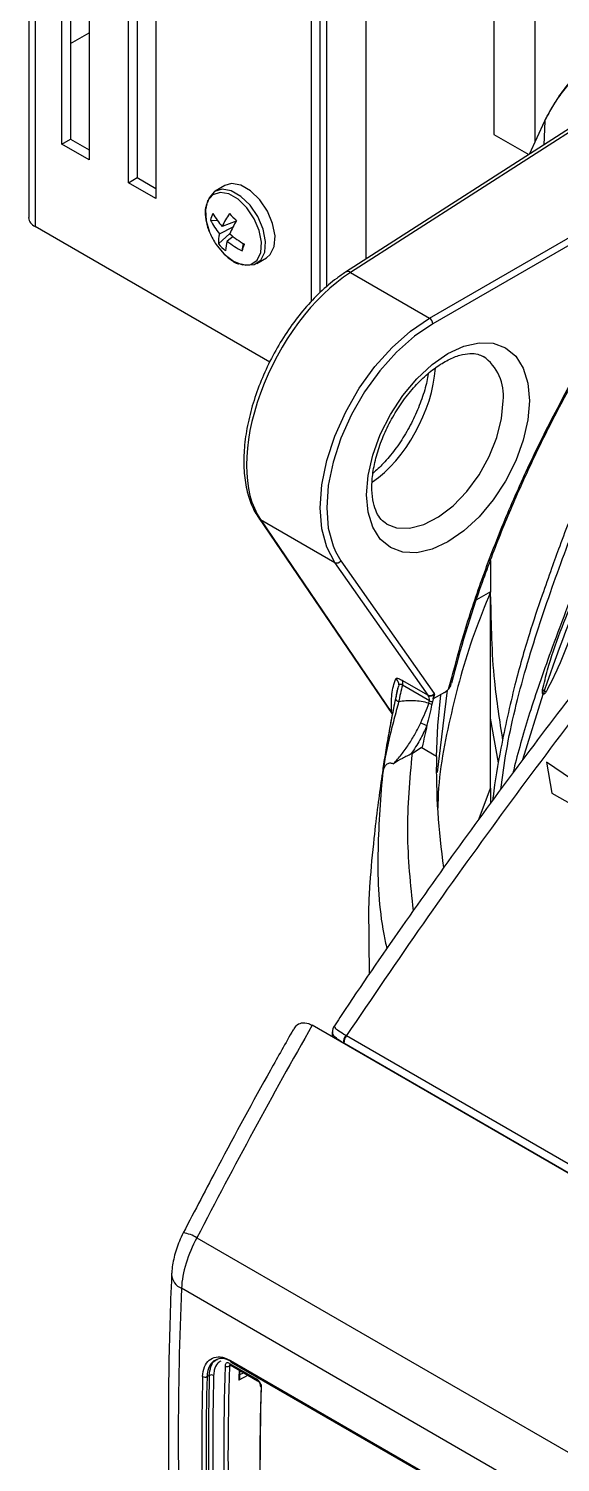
# Model space of a CAD drawing. Extents: x 9.3 to 87.2, y 0.6 to 68.8.
# Drawn here: x 10.03 to 11.748, y 2.979 to 7.61 of the extents above; entities that cross this region are included whole.
import ezdxf

# ---------------------------------------------------------------- set-up
doc = ezdxf.new("R2010")
doc.units = 0
doc.header["$MEASUREMENT"] = 0
doc.layers.add('OBJECT', color=7, linetype='CONTINUOUS')

msp = doc.modelspace()

# ---------------------------------------------------------------- linework, layer by layer
at = {"layer": 'OBJECT'}
for p, q in [((10.0301, 12.5315), (10.0301, 6.9994)), ((10.0506, 12.5029), (10.0506, 6.9709)), ((10.9716, 11.9018), (10.9716, 6.7574)), ((10.9433, 11.8855), (10.9433, 6.7275)), ((10.9928, 11.8406), (10.9928, 6.7756)), ((11.1201, 11.8406), (11.1201, 6.8653)), ((11.5338, 11.4964), (11.5338, 7.268)), ((11.666, 11.42), (11.666, 7.2417)), ((10.1372, 7.2368), (10.1372, 8.0534)), ((10.1655, 8.0371), (10.1655, 7.2532)), ((10.2256, 8.0024), (10.2256, 7.1858)), ((10.3529, 7.1123), (10.3529, 7.9289)), ((10.3812, 7.9126), (10.3812, 7.1287)), ((10.4413, 7.8779), (10.4413, 7.0613)), ((10.1655, 7.5617), (10.2256, 7.5964)), ((12.2363, 7.581), (11.0541, 6.823)), ((12.2525, 7.5802), (11.0703, 6.8223)), ((11.6489, 7.2044), (11.698, 7.3117)), ((11.6981, 7.3118), (11.695, 7.2339)), ((10.1372, 7.2368), (10.1655, 7.2532)), ((10.2256, 7.1858), (10.1372, 7.2368)), ((10.1655, 7.2532), (10.2256, 7.2185)), ((11.5338, 7.268), (11.6466, 7.2029)), ((11.3257, 6.6748), (12.1983, 7.1786)), ((12.202, 7.1562), (11.3363, 6.6565)), ((10.3529, 7.1123), (10.3812, 7.1287)), ((10.4413, 7.0613), (10.3529, 7.1123)), ((10.3812, 7.1287), (10.4413, 7.094)), ((10.6637, 7.1031), (10.633, 7.0854)), ((10.8096, 6.5327), (10.0506, 6.9709)), ((10.6178, 6.9912), (10.6401, 6.9901)), ((10.6437, 6.9148), (10.6807, 6.9484)), ((10.6472, 6.9475), (10.6907, 6.9698)), ((10.7005, 6.9879), (10.6556, 6.9709)), ((10.6984, 6.9871), (10.7, 6.987)), ((10.6395, 6.9078), (10.6623, 6.8812)), ((10.6905, 6.9386), (10.6718, 6.9236)), ((10.7198, 6.8918), (10.7241, 6.9158)), ((10.768, 6.8516), (10.7987, 6.8693)), ((11.0703, 6.8223), (11.3257, 6.6748)), ((10.7728, 6.0304), (11.2056, 5.3943)), ((10.7792, 6.0244), (11.0195, 5.8857)), ((10.7792, 6.0244), (11.2032, 5.4014)), ((11.3208, 5.457), (11.0195, 5.8857)), ((11.0216, 5.9214), (11.0393, 5.891)), ((11.0393, 5.891), (11.3406, 5.4623)), ((11.5229, 5.892), (11.5229, 5.7904)), ((11.5229, 5.7904), (11.4777, 5.7652)), ((11.5229, 5.1569), (11.5229, 5.7904)), ((11.3872, 5.4764), (11.3977, 5.5142)), ((11.2366, 5.5056), (11.3208, 5.457)), ((11.3255, 5.4391), (11.238, 5.4896)), ((11.3744, 5.4659), (11.3379, 5.4448)), ((11.3516, 5.2073), (11.3841, 5.4735)), ((11.3379, 5.4448), (11.3408, 5.462)), ((11.3379, 5.4448), (11.3379, 5.4448)), ((11.3418, 5.4602), (11.3418, 5.4602)), ((11.6275, 5.249), (11.6926, 5.46)), ((11.5487, 5.2383), (11.5229, 5.3822)), ((11.2705, 5.27), (11.2987, 5.2875)), ((11.2987, 5.2875), (11.3021, 5.2894)), ((11.348, 5.2591), (11.2987, 5.2875)), ((11.7844, 5.1852), (11.7042, 5.2405)), ((11.7042, 5.2405), (11.7212, 5.1408)), ((11.4866, 5.0582), (11.5229, 5.1569)), ((11.5229, 5.1569), (11.5229, 5.1074)), ((11.7212, 5.1408), (11.7875, 5.1025)), ((11.1281, 4.7723), (11.1306, 4.5545)), ((12.6557, 3.4039), (10.9464, 4.3906)), ((11.0109, 4.3693), (11.0109, 4.3534)), ((11.0553, 4.3589), (11.0575, 4.3577)), ((11.0575, 4.3577), (12.5767, 3.4807)), ((11.0485, 4.3325), (11.0469, 4.3334)), ((11.0469, 4.3334), (11.0469, 4.3327)), ((12.5677, 3.4555), (11.0485, 4.3325)), ((10.5736, 3.7042), (12.1964, 2.7674)), ((12.1407, 2.6077), (10.524, 3.541)), ((10.6838, 3.2922), (10.6788, 3.2896)), ((10.6794, 3.2984), (10.7679, 3.2473)), ((10.6815, 3.2935), (10.77, 3.2425)), ((10.6824, 3.3079), (11.9707, 2.5642)), ((10.6845, 3.303), (11.9728, 2.5593)), ((10.6139, 3.2598), (10.6064, 3.2556)), ((10.7394, 3.2601), (10.7095, 3.2444)), ((10.7129, 3.2622), (10.7249, 3.2685))]:
    msp.add_line(p, q, dxfattribs=at)
at = {"layer": 'OBJECT', "flags": 128}
for points in [[(10.7167, 6.8505), (10.7315, 6.8464), (10.7591, 6.8477), (10.7804, 6.8621), (10.7931, 6.888), (10.7957, 6.9227), (10.788, 6.9623), (10.7708, 7.0026), (10.746, 7.0392), (10.7163, 7.0681), (10.6848, 7.0863), (10.6551, 7.0917), (10.6303, 7.0837), (10.6131, 7.0633), (10.6079, 7.0486)], [(10.7987, 6.8693), (10.8111, 6.8798), (10.8237, 6.9057), (10.8263, 6.9404), (10.8186, 6.98), (10.8015, 7.0203), (10.7767, 7.0569), (10.7469, 7.0859), (10.7155, 7.104), (10.6858, 7.1094), (10.6637, 7.1031)], [(10.6623, 6.8812), (10.6919, 6.8584), (10.7214, 6.847), (10.7478, 6.8483), (10.7681, 6.862), (10.7801, 6.8867), (10.7826, 6.9198), (10.7753, 6.9576), (10.7589, 6.996), (10.7353, 7.0309), (10.7069, 7.0586), (10.6769, 7.0759), (10.6486, 7.081), (10.6249, 7.0734), (10.6085, 7.0539), (10.6012, 7.0246), (10.6036, 6.9887), (10.6146, 6.9526)], [(10.6146, 6.9526), (10.6157, 6.9501), (10.6175, 6.946)], [(11.0195, 5.8857), (10.9934, 5.9351), (10.9775, 5.9947), (10.9721, 6.0625), (10.9775, 6.1365), (10.9934, 6.2144), (11.0195, 6.2939), (11.0548, 6.3726), (11.0984, 6.4481), (11.1489, 6.5181), (11.2048, 6.5804), (11.2643, 6.6332), (11.3257, 6.6748)], [(11.3363, 6.6565), (11.2767, 6.6161), (11.219, 6.5649), (11.1648, 6.5044), (11.1158, 6.4366), (11.0736, 6.3633), (11.0393, 6.287), (11.014, 6.2099), (10.9986, 6.1342), (10.9933, 6.0625), (10.9986, 5.9967), (11.014, 5.939), (11.0216, 5.9214)], [(11.6487, 6.4081), (11.6436, 6.3459), (11.6286, 6.2802), (11.6043, 6.2135), (11.5715, 6.1485), (11.5316, 6.0876), (11.4861, 6.0332), (11.4367, 5.9874), (11.3853, 5.9519), (11.3339, 5.9281), (11.2845, 5.9169), (11.2389, 5.9187), (11.199, 5.9335), (11.1663, 5.9607), (11.1419, 5.9992), (11.1269, 6.0476), (11.1219, 6.104), (11.1269, 6.1663), (11.1419, 6.232), (11.1663, 6.2986), (11.199, 6.3636), (11.2389, 6.4245), (11.2845, 6.4789), (11.3339, 6.5247), (11.3853, 6.5602), (11.4367, 6.584), (11.4861, 6.5953), (11.5316, 6.5934), (11.5715, 6.5787), (11.6043, 6.5515), (11.6286, 6.5129), (11.6436, 6.4645), (11.6487, 6.4081)], [(11.1881, 6.0091), (11.2188, 5.9978), (11.2611, 5.9963), (11.3071, 6.0081), (11.3548, 6.0327), (11.402, 6.0688), (11.4464, 6.1149), (11.4859, 6.1687), (11.5188, 6.2277), (11.5434, 6.2892), (11.5587, 6.3503), (11.5638, 6.4081)], [(10.7728, 6.0304), (10.7755, 6.0272), (10.7792, 6.0244)], [(11.348, 5.2591), (11.3525, 5.3588), (11.362, 5.4585), (11.3621, 5.4588)]]:
    msp.add_lwpolyline(points, dxfattribs=at)
at = {"layer": 'OBJECT'}
for centre, radius, start, end in [((10.0651, 7.0029), 0.0352, 185.6954, 245.6247), ((10.7171, 6.9679), 0.1021, 153.6898, 166.7824), ((10.8159, 7.1167), 0.2166, 208.5673, 222.2828), ((10.9051, 6.8588), 0.2735, 145.826, 155.7864), ((11.2786, 7.6052), 0.8433, 224.6653, 226.8375), ((10.7945, 7.0783), 0.197, 206.2467, 221.6178), ((10.7342, 6.9217), 0.0907, 163.532, 184.37), ((11.0383, 6.795), 0.3891, 149.9017, 156.9944), ((10.8782, 7.1788), 0.3048, 229.4943, 240.4107), ((10.8187, 7.0368), 0.2208, 204.276, 215.7186), ((10.7817, 7.0335), 0.182, 220.7128, 230.7903), ((10.7751, 6.8906), 0.1085, 162.3265, 178.9942), ((10.8362, 7.1204), 0.2565, 230.1141, 243.0018), ((10.0354, 7.1501), 0.7315, 339.3246, 341.1476), ((11.0616, 6.8089), 0.016, 56.7892, 117.816), ((11.3133, 6.6554), 0.0231, 2.6058, 57.3935), ((11.4103, 6.4248), 0.1544, 353.7972, 55.0628), ((17.744, 3.4007), 6.3922, 152.78177, 161.09787), ((11.0261, 5.9006), 0.0163, 246.0291, 323.9741), ((11.7392, 5.5458), 0.0857, 235.8817, 240.1333), ((15.2725, 4.2525), 3.778, 161.177, 161.3598), ((11.7561, 5.5751), 0.1196, 240.0859, 243.4904), ((11.3274, 5.4719), 0.0163, 246.0284, 323.9748), ((11.3119, 5.4508), 0.0108, 26.7118, 35.0033), ((11.3287, 5.4714), 0.0173, 245.5611, 319.4628), ((11.3407, 5.4623), 0.0356, 241.0065, 258.3564), ((11.3429, 5.4705), 0.0359, 240.9935, 258.1763), ((11.3264, 5.4524), 0.0173, 26.7041, 35.0024), ((11.3342, 5.4303), 0.0726, 239.1993, 256.5848), ((11.0914, 4.3328), 0.0445, 144.1156, 179.2369), ((11.0938, 4.3306), 0.0453, 143.1492, 177.5626), ((10.5145, 3.6103), 0.111, 57.7712, 82.0432), ((10.5441, 3.5892), 0.0522, 184.1379, 247.3119), ((10.6722, 3.3041), 0.0159, 242.3756, 294.6973), ((10.6845, 3.2977), 0.00511, 171.6819, 234.2034), ((10.6873, 3.3071), 0.00498, 170.3897, 235.1881), ((10.5997, 3.27), 0.0158, 242.4241, 295.0633), ((10.6206, 3.2455), 0.0158, 62.4259, 115.0595), ((10.7729, 3.2466), 0.00508, 171.588, 235.2909), ((10.7834, 3.2269), 0.0047, 182.6961, 247.9177)]:
    msp.add_arc(centre, radius, start, end, dxfattribs=at)
for centre, major_axis, ratio, start_param, end_param in [((11.0703, 6.414), (0.2323, 0.4431), 0.548303, 0.763013, 2.857408), ((11.138, 6.3988), (0.1424, 0.2785), 0.540319, 3.913123, 5.389056), ((17.3476, 5.3378), (5.9989, 0.188), 0.597073, 3.1111, 3.211534), ((14.9843, 0.8438), (4.3386, 9.17), 0.514822, 1.424461, 1.501809), ((10.6837, 3.6332), (0.1102, 0.2134), 0.543411, 1.518354, 2.27326), ((16.9254, 7.6208), (4.3387, 9.1702), 0.514822, 2.256716, 2.371324), ((17.9195, 7.0469), (5.1787, 8.6605), 0.587359, 2.330232, 2.400049), ((17.9264, 7.0428), (5.1737, 8.6519), 0.587369, 2.330241, 2.400058), ((17.8701, 7.0754), (5.1941, 8.6863), 0.587359, 2.336353, 2.393928), ((17.8771, 7.0713), (5.1891, 8.6776), 0.587369, 2.336363, 2.393937), ((17.8773, 7.0714), (5.184, 8.669), 0.587369, 2.336334, 2.393966), ((17.8843, 7.0672), (5.179, 8.6604), 0.587379, 2.336343, 2.393975), ((17.9264, 7.0428), (5.1506, 8.6133), 0.587369, 2.33378, 2.337696), ((17.2811, 7.4147), (4.4271, 9.0755), 0.525016, 2.28456, 2.354387), ((17.2888, 7.411), (4.4321, 9.0842), 0.525069, 2.28459, 2.354417)]:
    msp.add_ellipse(centre, major_axis=major_axis, ratio=ratio, start_param=start_param, end_param=end_param, dxfattribs=at)
for points, knots in [([(11.6981, 7.3118), (11.7001, 7.3158), (11.7022, 7.32), (11.7065, 7.3281), (11.7086, 7.3322), (11.7153, 7.3442), (11.72, 7.352), (11.7344, 7.3753), (11.7447, 7.3904), (11.7665, 7.4196), (11.7781, 7.4338), (11.8017, 7.4607), (11.8138, 7.4735), (11.8387, 7.4978), (11.8514, 7.5093), (11.8773, 7.5313), (11.8906, 7.5417), (11.9171, 7.5612), (11.9305, 7.5703), (11.9506, 7.583), (11.9573, 7.5871), (11.9674, 7.593), (11.9708, 7.595), (11.9776, 7.5988), (11.981, 7.6007), (11.9844, 7.6025)], [0, 0, 0, 0, 0.03125, 0.03125, 0.0625, 0.0625, 0.125, 0.125, 0.25, 0.25, 0.375, 0.375, 0.5, 0.5, 0.625, 0.625, 0.75, 0.75, 0.875, 0.875, 0.9375, 0.9375, 0.96875, 0.96875, 1, 1, 1, 1]), ([(11.9735, 7.6014), (11.9572, 7.5917), (11.9214, 7.5704), (11.8682, 7.529), (11.8163, 7.4807), (11.771, 7.4291), (11.7344, 7.3794), (11.7158, 7.3456), (11.7078, 7.3312)], [0, 0, 0, 0, 0.165889, 0.364269, 0.549031, 0.71959, 0.88034, 1, 1, 1, 1]), ([(11.7078, 7.3312), (11.7058, 7.3279), (11.7022, 7.3218), (11.6992, 7.3154), (11.6978, 7.3125)], [0, 0, 0, 0, 0.545327, 1, 1, 1, 1]), ([(12.3062, 7.1062), (12.2603, 7.0251), (12.1678, 6.8615), (12.0423, 6.6189), (11.9321, 6.3941), (11.8475, 6.1976), (11.7884, 6.0499), (11.7479, 5.9426), (11.7183, 5.8613), (11.6851, 5.7672), (11.643, 5.6417), (11.5961, 5.4761), (11.5582, 5.3003), (11.5358, 5.1757), (11.5301, 5.1205), (11.5297, 5.1166)], [0, 0, 0, 0, 0.126163, 0.254431, 0.370519, 0.466406, 0.54762, 0.590111, 0.625541, 0.667972, 0.729574, 0.811165, 0.91362, 0.993848, 1, 1, 1, 1]), ([(11.5557, 5.1518), (11.5613, 5.1933), (11.5787, 5.3213), (11.6333, 5.5411), (11.7187, 5.8007), (11.8108, 6.0467), (11.91, 6.2865), (12.0165, 6.5133), (12.1256, 6.7246), (12.2264, 6.9142), (12.2939, 7.0328), (12.3266, 7.0902)], [0, 0, 0, 0, 0.0660325, 0.203268, 0.3355705, 0.4608197, 0.5773689, 0.7016421, 0.8106516, 0.9082543, 1, 1, 1, 1]), ([(10.6045, 7.042), (10.6031, 7.0371), (10.5989, 7.0222), (10.6024, 6.9921), (10.6079, 6.9659), (10.6145, 6.9532), (10.6148, 6.9526)], [0, 0, 0, 0, 0.193203, 0.5827421, 0.9802382, 1, 1, 1, 1]), ([(10.6625, 6.881), (10.6674, 6.8766), (10.6819, 6.8637), (10.6982, 6.8521), (10.709, 6.85), (10.7094, 6.8499)], [0, 0, 0, 0, 0.332701, 0.971546, 1, 1, 1, 1]), ([(11.0541, 6.823), (11.0446, 6.8166), (11.017, 6.798), (10.9722, 6.7598), (10.9215, 6.7064), (10.8746, 6.6457), (10.8325, 6.5795), (10.7961, 6.5092), (10.7665, 6.4367), (10.7442, 6.3635), (10.7299, 6.2916), (10.7241, 6.2224), (10.727, 6.1576), (10.7389, 6.0989), (10.7556, 6.0573), (10.7689, 6.0365), (10.7728, 6.0304)], [0, 0, 0, 0, 0.04087, 0.11827, 0.195527, 0.2726, 0.349531, 0.426388, 0.503247, 0.580172, 0.657243, 0.73455, 0.812165, 0.890078, 0.967905, 1, 1, 1, 1]), ([(11.9741, 6.7714), (11.9409, 6.7219), (11.9088, 6.6716), (11.8466, 6.5697), (11.8165, 6.5179), (11.7585, 6.4137), (11.7307, 6.3611), (11.6772, 6.2549), (11.6516, 6.2012), (11.6028, 6.0933), (11.5796, 6.0392), (11.5358, 5.9304), (11.5151, 5.8758), (11.4573, 5.7125), (11.4242, 5.6039), (11.3964, 5.4955)], [0, 0, 0, 0, 0.125, 0.125, 0.25, 0.25, 0.375, 0.375, 0.5, 0.5, 0.625, 0.625, 0.75, 0.75, 1, 1, 1, 1]), ([(11.3977, 5.5142), (11.4101, 5.5603), (11.4382, 5.6652), (11.4939, 5.8314), (11.5629, 6.0113), (11.6442, 6.1965), (11.7377, 6.3844), (11.8466, 6.5804), (11.9289, 6.7077), (11.972, 6.7744)], [0, 0, 0, 0, 0.107735, 0.244859, 0.385288, 0.525717, 0.678041, 0.831465, 1, 1, 1, 1]), ([(11.1876, 6.0098), (11.1812, 6.0141), (11.1689, 6.0222), (11.1542, 6.0456), (11.1433, 6.0778), (11.1383, 6.1192), (11.1408, 6.1684), (11.1511, 6.2223), (11.1692, 6.2786), (11.1947, 6.3351), (11.2266, 6.3894), (11.2636, 6.439), (11.3039, 6.482), (11.3456, 6.5166), (11.3865, 6.5415), (11.4244, 6.5565), (11.4569, 6.5617), (11.4816, 6.5597), (11.4931, 6.5536), (11.4985, 6.5508)], [0, 0, 0, 0, 0.064973, 0.12328, 0.179053, 0.238522, 0.297478, 0.356581, 0.416144, 0.476103, 0.536273, 0.596438, 0.656312, 0.715685, 0.774394, 0.832464, 0.890393, 0.949342, 1, 1, 1, 1]), ([(11.3209, 6.4945), (11.3197, 6.4866), (11.3159, 6.4609), (11.3015, 6.4139), (11.2785, 6.3566), (11.2489, 6.3007), (11.2144, 6.2493), (11.1784, 6.2056), (11.1541, 6.1838), (11.143, 6.1738)], [0, 0, 0, 0, 0.070253, 0.228062, 0.387168, 0.546997, 0.706928, 0.866126, 1, 1, 1, 1]), ([(12.0469, 6.3548), (12.0074, 6.2757), (11.9344, 6.1293), (11.8445, 5.9245), (11.7762, 5.7557), (11.7252, 5.6202), (11.6857, 5.5091), (11.6531, 5.4129), (11.6261, 5.323), (11.6068, 5.2546), (11.5976, 5.2156), (11.5952, 5.2052)], [0, 0, 0, 0, 0.210121, 0.388327, 0.534986, 0.648993, 0.739546, 0.822674, 0.897964, 0.972741, 1, 1, 1, 1]), ([(11.6911, 5.4748), (11.6963, 5.4962), (11.722, 5.6023), (11.7959, 5.7805), (11.8945, 6.0032), (11.9768, 6.1654), (12.0255, 6.2591), (12.0436, 6.2935), (12.0521, 6.3098), (12.0563, 6.318), (12.0583, 6.3218), (12.0591, 6.3234), (12.0594, 6.3239), (12.0595, 6.3242), (12.0596, 6.3243), (12.0596, 6.3244)], [0, 0, 0, 0, 0.070565, 0.350846, 0.630744, 0.861215, 0.935041, 0.968568, 0.985332, 0.993714, 0.997905, 0.998952, 0.999476, 0.999738, 1, 1, 1, 1]), ([(12.0596, 6.3244), (12.0596, 6.3243), (12.0595, 6.3242), (12.0594, 6.3239), (12.0591, 6.3233), (12.0581, 6.3215), (12.014, 6.2343), (11.9357, 6.0576), (11.8315, 5.7928), (11.7653, 5.5903), (11.7132, 5.4886), (11.7028, 5.4681)], [0, 0, 0, 0, 0.000149, 0.000446, 0.00104, 0.002229, 0.006986, 0.312547, 0.618174, 0.923157, 1, 1, 1, 1]), ([(11.5229, 5.7904), (11.5045, 5.7454), (11.4495, 5.6104), (11.3891, 5.3819), (11.3529, 5.1931), (11.3529, 5.0962), (11.3529, 5.0917)], [0, 0, 0, 0, 0.1961112, 0.5885699, 0.9810288, 1, 1, 1, 1]), ([(12.0742, 5.7439), (11.987, 5.6341), (11.8128, 5.4145), (11.5563, 5.0718), (11.3035, 4.7205), (11.1395, 4.4787), (11.0575, 4.3577)], [0, 0, 0, 0, 0.249005, 0.49801, 0.749005, 1, 1, 1, 1]), ([(11.5229, 5.7746), (11.5244, 5.6849), (11.5269, 5.5346), (11.5517, 5.3745), (11.5618, 5.3099)], [0, 0, 0, 0, 0.596465, 1, 1, 1, 1]), ([(12.0075, 5.7388), (11.9566, 5.6753), (11.8361, 5.5247), (11.6493, 5.2799), (11.4467, 5.0061), (11.2479, 4.7264), (11.1051, 4.5205), (11.0298, 4.4066), (11.0183, 4.3892)], [0, 0, 0, 0, 0.148794, 0.352746, 0.556413, 0.759773, 0.963295, 1, 1, 1, 1]), ([(11.2164, 5.5097), (11.217, 5.5115), (11.2189, 5.5123), (11.2257, 5.5111), (11.2306, 5.5091), (11.2366, 5.5056)], [0, 0, 0, 0, 0.5, 0.5, 1, 1, 1, 1]), ([(11.2032, 5.4014), (11.2019, 5.422), (11.2022, 5.4415), (11.2065, 5.4777), (11.2105, 5.4944), (11.2164, 5.5097)], [0, 0, 0, 0, 0.5, 0.5, 1, 1, 1, 1]), ([(11.2164, 5.5097), (11.22, 5.5069), (11.2228, 5.503), (11.226, 5.4945), (11.2264, 5.4898), (11.2255, 5.4854)], [0, 0, 0, 0, 0.5, 0.5, 1, 1, 1, 1]), ([(11.2255, 5.4854), (11.2242, 5.482), (11.2203, 5.4717), (11.2186, 5.4599), (11.2174, 5.452)], [0, 0, 0, 0, 0.3370617, 1, 1, 1, 1]), ([(11.238, 5.4896), (11.2362, 5.4907), (11.2344, 5.4914), (11.2315, 5.4918), (11.2303, 5.4915), (11.2273, 5.49), (11.2262, 5.4879), (11.2255, 5.4854)], [0, 0, 0, 0, 0.25, 0.25, 0.5, 0.5, 1, 1, 1, 1]), ([(11.3872, 5.4764), (11.3896, 5.4791), (11.3915, 5.4821), (11.3945, 5.4886), (11.3957, 5.492), (11.3964, 5.4955)], [0, 0, 0, 0, 0.5, 0.5, 1, 1, 1, 1]), ([(11.6926, 5.46), (11.6924, 5.4602), (11.6918, 5.4607), (11.691, 5.4622), (11.6903, 5.4661), (11.6905, 5.4705), (11.691, 5.474), (11.6911, 5.4748)], [0, 0, 0, 0, 0.0737706, 0.1689582, 0.3352579, 0.8334907, 1, 1, 1, 1]), ([(11.7028, 5.4681), (11.7019, 5.4669), (11.7002, 5.4644), (11.6977, 5.4617), (11.6956, 5.4602), (11.6942, 5.4597), (11.6932, 5.4598), (11.6928, 5.46), (11.6926, 5.46)], [0, 0, 0, 0, 0.310389, 0.628913, 0.761248, 0.894698, 0.970341, 1, 1, 1, 1]), ([(11.2171, 5.4521), (11.21, 5.4178), (11.1975, 5.3572), (11.1827, 5.2675), (11.1699, 5.1849), (11.1573, 5.0936), (11.1443, 4.9819), (11.1335, 4.8727), (11.1298, 4.7981), (11.1285, 4.7723)], [0, 0, 0, 0, 0.153109, 0.271137, 0.392391, 0.517075, 0.674307, 0.887349, 1, 1, 1, 1]), ([(11.1734, 5.1992), (11.1759, 5.2176), (11.1787, 5.2366), (11.1849, 5.2761), (11.1882, 5.2966), (11.1938, 5.3286), (11.1957, 5.3395), (11.1996, 5.361), (11.2016, 5.3717), (11.2078, 5.4037), (11.2121, 5.4249), (11.2166, 5.4454)], [0, 0, 0, 0, 0.25, 0.25, 0.5, 0.5, 0.625, 0.625, 0.75, 0.75, 1, 1, 1, 1]), ([(11.2257, 5.4351), (11.2208, 5.4167), (11.2157, 5.3978), (11.2081, 5.3687), (11.2056, 5.3589), (11.2006, 5.3389), (11.1981, 5.3286), (11.1909, 5.2979), (11.1865, 5.2776), (11.1808, 5.2474), (11.1791, 5.2374), (11.176, 5.2179), (11.1747, 5.2084), (11.1734, 5.1992)], [0, 0, 0, 0, 0.25, 0.25, 0.375, 0.375, 0.5, 0.5, 0.75, 0.75, 0.875, 0.875, 1, 1, 1, 1]), ([(11.2257, 5.4351), (11.2227, 5.4367), (11.2202, 5.4386), (11.217, 5.4422), (11.2164, 5.4439), (11.2166, 5.4454)], [0, 0, 0, 0, 0.5, 0.5, 1, 1, 1, 1]), ([(11.3235, 5.4312), (11.307, 5.4353), (11.2904, 5.4379), (11.2576, 5.4394), (11.2415, 5.4384), (11.2257, 5.4351)], [0, 0, 0, 0, 0.5, 0.5, 1, 1, 1, 1]), ([(11.2971, 5.3679), (11.3019, 5.3788), (11.3071, 5.3892), (11.3164, 5.4099), (11.3206, 5.4203), (11.3235, 5.4312)], [0, 0, 0, 0, 0.5, 0.5, 1, 1, 1, 1]), ([(11.3255, 5.4391), (11.3263, 5.4421), (11.3257, 5.4453), (11.3239, 5.451), (11.3225, 5.4538), (11.3216, 5.4557)], [0, 0, 0, 0, 0.5, 0.5, 1, 1, 1, 1]), ([(11.2094, 5.2348), (11.2182, 5.2447), (11.2268, 5.2548), (11.2431, 5.2758), (11.2508, 5.2866), (11.2656, 5.3089), (11.2726, 5.3204), (11.2857, 5.344), (11.2917, 5.3559), (11.2971, 5.3679)], [0, 0, 0, 0, 0.25, 0.25, 0.5, 0.5, 0.75, 0.75, 1, 1, 1, 1]), ([(11.3174, 5.3597), (11.3106, 5.3438), (11.3028, 5.328), (11.2856, 5.297), (11.2763, 5.282), (11.2663, 5.2674)], [0, 0, 0, 0, 0.5, 0.5, 1, 1, 1, 1]), ([(11.1734, 5.1992), (11.174, 5.2031), (11.1747, 5.2069), (11.1766, 5.2144), (11.1778, 5.218), (11.1805, 5.2244), (11.1821, 5.2273), (11.1854, 5.2319), (11.1873, 5.2338), (11.1909, 5.2364), (11.1927, 5.2372), (11.1963, 5.2382), (11.198, 5.2383), (11.2031, 5.2378), (11.2063, 5.2366), (11.2094, 5.2348)], [0, 0, 0, 0, 0.125, 0.125, 0.25, 0.25, 0.375, 0.375, 0.5, 0.5, 0.625, 0.625, 0.75, 0.75, 1, 1, 1, 1]), ([(11.2663, 5.2674), (11.2623, 5.2648), (11.2577, 5.2625), (11.248, 5.2577), (11.2429, 5.2553), (11.228, 5.2477), (11.218, 5.2419), (11.2094, 5.2348)], [0, 0, 0, 0, 0.25, 0.25, 0.5, 0.5, 1, 1, 1, 1]), ([(11.2736, 4.7614), (11.2648, 4.8451), (11.247, 5.0143), (11.2626, 5.1842), (11.2705, 5.27)], [0, 0, 0, 0, 0.494995, 1, 1, 1, 1]), ([(11.1734, 5.1992), (11.1668, 5.1137), (11.1536, 4.9421), (11.1622, 4.7542), (11.1843, 4.6535), (11.1877, 4.6377)], [0, 0, 0, 0, 0.4561859, 0.9151124, 1, 1, 1, 1]), ([(10.8861, 4.3754), (10.8886, 4.3803), (10.8945, 4.3919), (10.9115, 4.3998), (10.9304, 4.3988), (10.9425, 4.3926), (10.9464, 4.3906)], [0, 0, 0, 0, 0.229042, 0.539484, 0.851868, 1, 1, 1, 1]), ([(10.8849, 4.3761), (10.8604, 4.3328), (10.7782, 4.1872), (10.6594, 3.9688), (10.5673, 3.7921), (10.5298, 3.7202)], [0, 0, 0, 0, 0.200553, 0.67455, 1, 1, 1, 1]), ([(11.0185, 4.389), (11.0163, 4.3859), (11.0121, 4.3798), (11.0124, 4.3724), (11.0126, 4.3688)], [0, 0, 0, 0, 0.5095272, 1, 1, 1, 1]), ([(11.0469, 4.3334), (11.0388, 4.3385), (11.0226, 4.3486), (11.0121, 4.3611), (11.013, 4.3669), (11.0133, 4.3687)], [0, 0, 0, 0, 0.408198, 0.815906, 1, 1, 1, 1]), ([(11.0182, 4.3892), (11.018, 4.3874), (11.0175, 4.3837), (11.0304, 4.373), (11.047, 4.3636), (11.0553, 4.3589)], [0, 0, 0, 0, 0.325184, 0.662389, 1, 1, 1, 1]), ([(10.5298, 3.7202), (10.5255, 3.7112), (10.5131, 3.6859), (10.499, 3.6422), (10.4931, 3.6058), (10.4921, 3.5872), (10.492, 3.585)], [0, 0, 0, 0, 0.20735, 0.585926, 0.952983, 1, 1, 1, 1]), ([(10.492, 3.585), (10.49, 3.5328), (10.4841, 3.3812), (10.4804, 3.1342), (10.4828, 2.8712), (10.4893, 2.7081), (10.492, 2.639)], [0, 0, 0, 0, 0.161364, 0.46801, 0.774712, 1, 1, 1, 1]), ([(10.5924, 3.2559), (10.5937, 3.2669), (10.5962, 3.2887), (10.6122, 3.3107), (10.635, 3.3211), (10.6599, 3.3192), (10.676, 3.3111), (10.6824, 3.3079)], [0, 0, 0, 0, 0.2151315, 0.430265, 0.6453086, 0.8600658, 1, 1, 1, 1]), ([(10.6827, 3.3059), (10.6759, 3.3089), (10.6602, 3.316), (10.6378, 3.3133), (10.6189, 3.3001), (10.6085, 3.2792), (10.607, 3.2623), (10.6064, 3.2556)], [0, 0, 0, 0, 0.170175, 0.396879, 0.623691, 0.850671, 1, 1, 1, 1]), ([(10.6139, 3.2598), (10.6151, 3.2696), (10.6175, 3.2893), (10.6281, 3.3068), (10.6378, 3.3105), (10.6403, 3.3114)], [0, 0, 0, 0, 0.42315, 0.846298, 1, 1, 1, 1]), ([(10.6514, 3.3062), (10.6474, 3.3039), (10.6374, 3.2981), (10.6298, 3.2807), (10.6284, 3.2655), (10.6279, 3.2595)], [0, 0, 0, 0, 0.286506, 0.71772, 1, 1, 1, 1]), ([(10.6794, 3.2984), (10.6778, 3.2992), (10.6747, 3.3006), (10.6703, 3.3002), (10.667, 3.2978), (10.6652, 3.2941), (10.6649, 3.2912), (10.6648, 3.29)], [0, 0, 0, 0, 0.2145499, 0.4291091, 0.6437392, 0.8585491, 1, 1, 1, 1]), ([(10.6788, 3.2896), (10.6789, 3.2905), (10.6792, 3.2922), (10.6799, 3.2936), (10.6806, 3.2939), (10.6806, 3.2939)], [0, 0, 0, 0, 0.489924, 0.979829, 1, 1, 1, 1]), ([(10.6802, 3.2941), (10.6802, 3.2941), (10.68, 3.2941), (10.6805, 3.2941), (10.6813, 3.2936), (10.6816, 3.2934)], [0, 0, 0, 0, 0.078501, 0.735167, 1, 1, 1, 1]), ([(10.7095, 3.2444), (10.7095, 3.2444), (10.7103, 3.2458), (10.7117, 3.2488), (10.7128, 3.2522), (10.7126, 3.2539), (10.7126, 3.2541)], [0, 0, 0, 0, 0.011864, 0.454483, 0.945732, 1, 1, 1, 1]), ([(10.7127, 3.2541), (10.7127, 3.2572), (10.7129, 3.2643), (10.7131, 3.2713), (10.7132, 3.2752)], [0, 0, 0, 0, 0.443402, 1, 1, 1, 1]), ([(10.7816, 3.2226), (10.7815, 3.2245), (10.7813, 3.2284), (10.779, 3.2348), (10.7755, 3.2407), (10.7716, 3.2449), (10.769, 3.2467), (10.7679, 3.2473)], [0, 0, 0, 0, 0.214325, 0.428641, 0.643244, 0.858471, 1, 1, 1, 1]), ([(10.77, 3.2424), (10.7702, 3.2423), (10.7708, 3.242), (10.7726, 3.2405), (10.7749, 3.2378), (10.7769, 3.2343), (10.7782, 3.2308), (10.7787, 3.2281), (10.7786, 3.2271), (10.7786, 3.2267)], [0, 0, 0, 0, 0.053274, 0.213822, 0.388028, 0.56823, 0.755031, 0.916073, 1, 1, 1, 1])]:
    msp.add_open_spline(points, degree=3, knots=knots, dxfattribs=at)
for points in [[(11.2166, 5.4454), (11.2194, 5.4587), (11.2224, 5.4721), (11.2255, 5.4854)], [(11.238, 5.4896), (11.2337, 5.4715), (11.2297, 5.4533), (11.2257, 5.4351)], [(11.2366, 5.5056), (11.2391, 5.5021), (11.2396, 5.4961), (11.238, 5.4896)], [(11.3744, 5.4659), (11.3788, 5.4684), (11.3832, 5.4719), (11.3872, 5.4764)], [(11.3336, 5.4274), (11.3279, 5.4048), (11.3226, 5.3822), (11.3174, 5.3597)], [(11.3235, 5.4312), (11.3241, 5.4338), (11.3248, 5.4365), (11.3255, 5.4391)], [(11.3355, 5.4354), (11.3349, 5.4327), (11.3342, 5.4301), (11.3336, 5.4274)], [(11.3379, 5.4448), (11.3371, 5.4417), (11.3363, 5.4385), (11.3355, 5.4354)], [(11.3418, 5.4602), (11.3405, 5.4551), (11.3392, 5.45), (11.3379, 5.4448)], [(11.3379, 5.4448), (11.3392, 5.45), (11.3405, 5.4551), (11.3418, 5.4602)], [(11.3174, 5.3597), (11.312, 5.3362), (11.3069, 5.3128), (11.3021, 5.2894)], [(11.2705, 5.27), (11.2691, 5.2692), (11.2677, 5.2683), (11.2663, 5.2674)]]:
    msp.add_open_spline(points, degree=3, dxfattribs=at)

doc.saveas('drawing.dxf')
